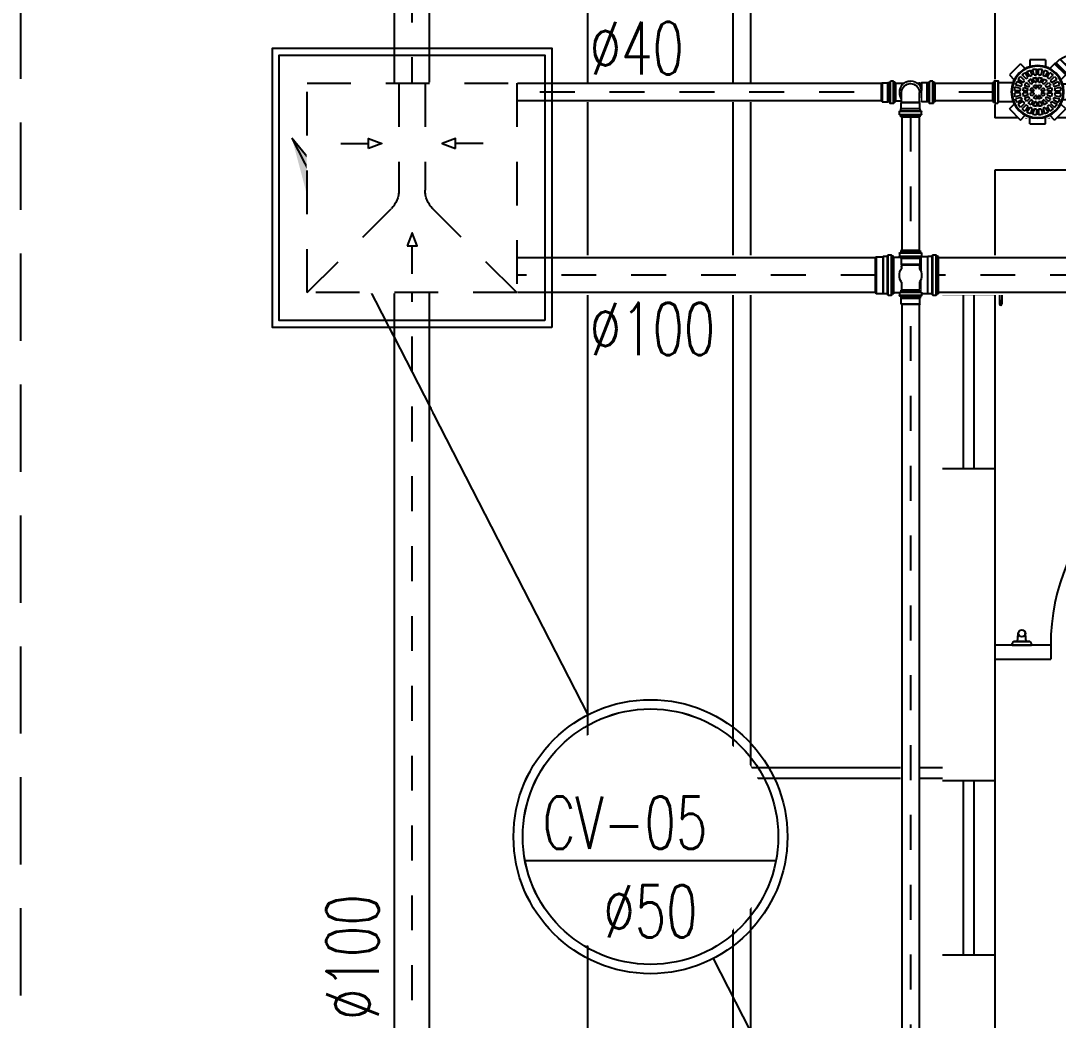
# Model space of a CAD drawing. Header units: inches. Extents: x 542787 to 543192, y 9574025 to 9574373.
# Drawn here: x 543036.131 to 543039.103, y 9574107.266 to 9574110.128 of the extents above; entities that cross this region are included whole.
import ezdxf
from ezdxf.enums import TextEntityAlignment as Align

# ---------------------------------------------------------------- set-up
doc = ezdxf.new("R2010")
doc.units = ezdxf.units.IN
doc.header["$MEASUREMENT"] = 0
for name, pattern in [('DASHDOT', [1, 0.5, -0.25, 0, -0.25]), ('HIDDEN', [0.375, 0.25, -0.125]), ('HIDDEN2', [4.7625, 3.175, -1.5875])]:
    doc.linetypes.add(name, pattern=pattern)
for name, color, linetype in [('EIXO', 8, 'Continuous'), ('I-ARQ', 8, 'Continuous'), ('I-CONEXAO', 1, 'Continuous'), ('I-ESGOTO', 6, 'Continuous'), ('I-NORMO_INST', 4, 'Continuous')]:
    doc.layers.add(name, color=color, linetype=linetype)
doc.styles.add('125', font='ROMANS.SHX', dxfattribs={"width": 0.7, "height": 0.25})
doc.styles.add('25', font='ROMANS.SHX', dxfattribs={"width": 0.7, "height": 0.05})
doc.styles.add('50', font='ROMANS.SHX', dxfattribs={"width": 0.7, "height": 0.1})

# ---------------------------------------------------------------- blocks, each defined once
blk = doc.blocks.new('*U109')
at = {"color": 2}
blk.add_wipeout([(0.0569, 0), (0.0569, -20.7285), (-0.0569, -20.7285), (-0.0569, 0)], dxfattribs=at)
for p, q in [((-0.05, 0), (-0.05, -20.7285)), ((0.05, 0), (0.05, -20.7285))]:
    blk.add_line(p, q)
at = {"layer": 'EIXO', "linetype": 'DASHDOT', "ltscale": 0.01}
blk.add_line((0, 0), (0, -20.7285), dxfattribs=at)
blk = doc.blocks.new('*U107')
for p, q in [((-0.007573, -0.023558), (0, 0)), ((-0.018348, -0.057076), (-0.010775, -0.033518)), ((-0.018038, -0.053882), (-0.018348, -0.057076)), ((-0.01674, -0.054299), (-0.018038, -0.053882))]:
    blk.add_line(p, q)
at = {"color": 8}
blk.add_circle((-0.009174, -0.028538), 0.005231, dxfattribs=at)
blk.add_circle((-0.009174, -0.028538), 0.004878)
blk.add_solid([(-0.01674, -0.054299), (-0.018038, -0.053882), (-0.018348, -0.057076)])
blk = doc.blocks.new('BOLA')
at = {"style": '50', "width": 0.7, "flags": 1}
blk.add_attdef('ALTUARA', text='', height=0.002, dxfattribs=at).set_placement((0.00026, -0.007526), align=Align.CENTER)
at = {"color": 2}
blk.add_wipeout([(-0.003431, 0.003307), (-0.000897, 0.004686), (0.001845, 0.004422), (0.003566, 0.003136), (0.004587, 0.001341), (0.004757, -0.000322), (0.004228, -0.002231), (0.002999, -0.003724), (0.001108, -0.004707), (-0.000878, -0.004726), (-0.00258, -0.004083), (-0.003431, -0.003327), (-0.004508, -0.001702), (-0.004792, -0.000077), (-0.004527, 0.001624)], dxfattribs=at)
at = {"color": 8}
blk.add_line((-0.004793, -0.000905), (0.004793, -0.000905), dxfattribs=at)
blk.add_circle((0, 0), 0.005231, dxfattribs=at)
blk.add_circle((0, 0), 0.004878)
at = {"style": '50', "width": 0.7}
blk.add_attdef('NAF', (-0.004127, -0.000465), '', height=0.002, dxfattribs=at)
blk.add_attdef('NU', text='', height=0.002, dxfattribs=at).set_placement((0, -0.003846), align=Align.CENTER)
blk = doc.blocks.new('*U159')
at = {"color": 2}
blk.add_wipeout([(0, 0.0285), (1.4234, 0.0285), (1.4234, -0.0285), (0, -0.0285)], dxfattribs=at)
for p, q in [((0, 0.025), (1.4234, 0.025)), ((0, -0.025), (1.4234, -0.025))]:
    blk.add_line(p, q)
at = {"layer": 'EIXO', "linetype": 'DASHDOT', "ltscale": 0.01}
blk.add_line((0, 0), (1.4234, 0), dxfattribs=at)
blk = doc.blocks.new('*U162')
at = {"color": 2}
blk.add_wipeout([(0, 0.0569), (1.8134, 0.0569), (1.8134, -0.0569), (0, -0.0569)], dxfattribs=at)
for p, q in [((0, 0.05), (1.8134, 0.05)), ((0, -0.05), (1.8134, -0.05))]:
    blk.add_line(p, q)
at = {"layer": 'EIXO', "linetype": 'DASHDOT', "ltscale": 0.01}
blk.add_line((0, 0), (1.8134, 0), dxfattribs=at)
blk = doc.blocks.new('*U163')
at = {"color": 2}
blk.add_wipeout([(0, 0.0569), (5.4573, 0.0569), (5.4573, -0.0569), (0, -0.0569)], dxfattribs=at)
for p, q in [((0, 0.05), (5.4573, 0.05)), ((0, -0.05), (5.4573, -0.05))]:
    blk.add_line(p, q)
at = {"layer": 'EIXO', "linetype": 'DASHDOT', "ltscale": 0.01}
blk.add_line((0, 0), (5.4573, 0), dxfattribs=at)
blk = doc.blocks.new('*U171')
at = {"color": 2}
blk.add_wipeout([(0.0285, 0), (0.0285, -4.0011), (-0.0285, -4.0011), (-0.0285, 0)], dxfattribs=at)
for p, q in [((-0.025, 0), (-0.025, -4.0011)), ((0.025, 0), (0.025, -4.0011))]:
    blk.add_line(p, q)
at = {"layer": 'EIXO', "linetype": 'DASHDOT', "ltscale": 0.01}
blk.add_line((0, 0), (0, -4.0011), dxfattribs=at)
blk = doc.blocks.new('*U70')
at = {"color": 2, "ltscale": 0.5}
blk.add_wipeout([(-0.302, -0.302), (0.302, -0.302), (0.302, 0.302), (-0.302, 0.302)], dxfattribs=at)
at = {"ltscale": 0.5}
blk.add_lwpolyline([(-0.4, -0.4), (0.4, -0.4), (0.4, 0.4), (-0.4, 0.4)], close=True, dxfattribs=at)
at = {"color": 8, "ltscale": 0.5}
blk.add_lwpolyline([(-0.38, -0.38), (0.38, -0.38), (0.38, 0.38), (-0.38, 0.38)], close=True, dxfattribs=at)
at = {"color": 8, "linetype": 'HIDDEN', "ltscale": 0.5}
blk.add_lwpolyline([(-0.3, -0.3), (0.3, -0.3), (0.3, 0.3), (-0.3, 0.3)], close=True, dxfattribs=at)
at = {"layer": 'I-CONEXAO', "color": 8, "linetype": 'HIDDEN', "ltscale": 0.5}
for p, q in [((-0.0375, 0.3), (-0.0375, -0.0064)), ((0.0375, 0.3), (0.0375, -0.0064)), ((-0.3, -0.3), (-0.0595, -0.0595)), ((0.3, -0.3), (0.0595, -0.0595))]:
    blk.add_line(p, q, dxfattribs=at)
at = {"layer": 'I-CONEXAO', "color": 8, "ltscale": 0.5}
for p, q in [((-0.2041, 0.127), (-0.1243, 0.127)), ((0.2041, 0.127), (0.1243, 0.127)), ((-0.0006, -0.2462), (-0.0006, -0.1664))]:
    blk.add_line(p, q, dxfattribs=at)
for points in [[(-0.1243, 0.113), (-0.1243, 0.1411), (-0.0865, 0.127)], [(0.1243, 0.113), (0.1243, 0.1411), (0.0865, 0.127)], [(0.0135, -0.1664), (-0.0147, -0.1664), (-0.0006, -0.1286)]]:
    blk.add_lwpolyline(points, close=True, dxfattribs=at)
at = {"layer": 'I-CONEXAO', "color": 8, "linetype": 'HIDDEN', "ltscale": 0.5}
for centre, start, end in [((-0.1125, -0.0064), 315, 0), ((0.1125, -0.0064), 180, 225)]:
    blk.add_arc(centre, 0.075, start, end, dxfattribs=at)
blk = doc.blocks.new('A$C57B471C8')
for p, q in [((-0.152, 0.0915), (-0.152, 0.0721)), ((-0.152, 0.0915), (-0.107, 0.0915)), ((-0.107, 0.0915), (-0.107, 0.0721)), ((-0.2101, 0.0488), (-0.1783, 0.0806)), ((-0.1783, 0.0806), (-0.1646, 0.0669)), ((-0.0807, 0.0806), (-0.0944, 0.0669)), ((-0.0807, 0.0806), (-0.0489, 0.0488)), ((-0.2101, 0.0488), (-0.1964, 0.0351)), ((-0.0489, 0.0488), (-0.0626, 0.0351)), ((-0.0168, 0.0309), (-0.0171, 0.0283)), ((-0.0071, 0.0318), (-0.0158, 0.0318)), ((-0.0158, 0.0308), (-0.0158, -0.0308)), ((-0.0071, 0.0308), (-0.0071, -0.0308)), ((-0.0061, 0.0311), (-0.0053, 0.0281)), ((-0.221, -0.0225), (-0.221, 0.0225)), ((-0.221, 0.0225), (-0.2016, 0.0225)), ((-0.0181, 0.0273), (-0.0591, 0.0273)), ((0, 0.0273), (-0.0044, 0.0273)), ((0, 0.0273), (0, -0.0273)), ((-0.221, -0.0225), (-0.2016, -0.0225)), ((-0.0181, -0.0273), (-0.0591, -0.0273)), ((-0.0168, -0.0309), (-0.0171, -0.0283)), ((-0.0061, -0.0311), (-0.0053, -0.0281)), ((0, -0.0273), (-0.0044, -0.0273)), ((-0.2101, -0.0488), (-0.1964, -0.0351)), ((-0.1783, -0.0806), (-0.2101, -0.0488)), ((-0.0489, -0.0488), (-0.0807, -0.0806)), ((-0.0489, -0.0488), (-0.0626, -0.0351)), ((-0.0071, -0.0318), (-0.0158, -0.0318)), ((-0.1783, -0.0806), (-0.1646, -0.0669)), ((-0.152, -0.0915), (-0.152, -0.0721)), ((-0.107, -0.0915), (-0.107, -0.0721)), ((-0.0807, -0.0806), (-0.0944, -0.0669)), ((-0.107, -0.0915), (-0.152, -0.0915))]:
    blk.add_line(p, q)
at = {"color": 8}
for p, q in [((-0.1452, 0.0469), (-0.1494, 0.0627)), ((-0.1394, 0.0485), (-0.1436, 0.0643)), ((-0.1325, 0.0494), (-0.1325, 0.0657)), ((-0.1265, 0.0494), (-0.1265, 0.0657)), ((-0.1196, 0.0485), (-0.1154, 0.0643)), ((-0.1138, 0.0469), (-0.1096, 0.0627)), ((-0.1738, 0.0221), (-0.1879, 0.0303)), ((-0.1708, 0.0273), (-0.1849, 0.0355)), ((-0.1666, 0.0328), (-0.1781, 0.0444)), ((-0.1623, 0.0371), (-0.1739, 0.0486)), ((-0.1568, 0.0413), (-0.165, 0.0554)), ((-0.1516, 0.0443), (-0.1598, 0.0584)), ((-0.1474, 0.0222), (-0.1566, 0.0314)), ((-0.1431, 0.025), (-0.1481, 0.0371)), ((-0.1376, 0.0273), (-0.1426, 0.0394)), ((-0.1325, 0.0283), (-0.1325, 0.0414)), ((-0.1265, 0.0283), (-0.1265, 0.0414)), ((-0.1214, 0.0273), (-0.1164, 0.0394)), ((-0.1159, 0.025), (-0.1109, 0.0371)), ((-0.1116, 0.0222), (-0.1024, 0.0314)), ((-0.1074, 0.0443), (-0.0992, 0.0584)), ((-0.1022, 0.0413), (-0.094, 0.0554)), ((-0.0967, 0.0371), (-0.0851, 0.0486)), ((-0.0924, 0.0328), (-0.0809, 0.0444)), ((-0.0882, 0.0273), (-0.0741, 0.0355)), ((-0.0852, 0.0221), (-0.0711, 0.0303)), ((-0.1789, 0.003), (-0.1952, 0.003)), ((-0.178, 0.0099), (-0.1938, 0.0141)), ((-0.1764, 0.0157), (-0.1922, 0.0199)), ((-0.1578, 0.003), (-0.1709, 0.003)), ((-0.1568, 0.0081), (-0.1689, 0.0131)), ((-0.1545, 0.0136), (-0.1666, 0.0186)), ((-0.1517, 0.0179), (-0.1609, 0.0271)), ((-0.1401, 0.003), (-0.1498, 0.003)), ((-0.1391, 0.0054), (-0.146, 0.0122)), ((-0.1349, 0.0096), (-0.1417, 0.0165)), ((-0.1325, 0.0106), (-0.1325, 0.0203)), ((-0.1265, 0.0106), (-0.1265, 0.0203)), ((-0.1241, 0.0096), (-0.1173, 0.0165)), ((-0.1199, 0.0054), (-0.113, 0.0122)), ((-0.1189, 0.003), (-0.1092, 0.003)), ((-0.1073, 0.0179), (-0.0981, 0.0271)), ((-0.1045, 0.0136), (-0.0924, 0.0186)), ((-0.1022, 0.0081), (-0.0901, 0.0131)), ((-0.1012, 0.003), (-0.0881, 0.003)), ((-0.0826, 0.0157), (-0.0668, 0.0199)), ((-0.081, 0.0099), (-0.0652, 0.0141)), ((-0.0801, 0.003), (-0.0638, 0.003)), ((-0.0171, 0.0273), (-0.0171, -0.0273)), ((-0.0051, 0.0273), (-0.0051, -0.0273)), ((-0.1789, -0.003), (-0.1952, -0.003)), ((-0.178, -0.0099), (-0.1938, -0.0141)), ((-0.1764, -0.0157), (-0.1922, -0.0199)), ((-0.1738, -0.0221), (-0.1879, -0.0303)), ((-0.1708, -0.0273), (-0.1849, -0.0355)), ((-0.1578, -0.003), (-0.1709, -0.003)), ((-0.1568, -0.0081), (-0.1689, -0.0131)), ((-0.1545, -0.0136), (-0.1666, -0.0186)), ((-0.1517, -0.0179), (-0.1609, -0.0271)), ((-0.1474, -0.0222), (-0.1566, -0.0314)), ((-0.1401, -0.003), (-0.1498, -0.003)), ((-0.1431, -0.025), (-0.1481, -0.0371)), ((-0.1391, -0.0054), (-0.146, -0.0122)), ((-0.1376, -0.0273), (-0.1426, -0.0394)), ((-0.1349, -0.0096), (-0.1417, -0.0165)), ((-0.1325, -0.0106), (-0.1325, -0.0203)), ((-0.1325, -0.0283), (-0.1325, -0.0414)), ((-0.1265, -0.0106), (-0.1265, -0.0203)), ((-0.1265, -0.0283), (-0.1265, -0.0414)), ((-0.1241, -0.0096), (-0.1173, -0.0165)), ((-0.1214, -0.0273), (-0.1164, -0.0394)), ((-0.1199, -0.0054), (-0.113, -0.0122)), ((-0.1189, -0.003), (-0.1092, -0.003)), ((-0.1159, -0.025), (-0.1109, -0.0371)), ((-0.1116, -0.0222), (-0.1024, -0.0314)), ((-0.1073, -0.0179), (-0.0981, -0.0271)), ((-0.1045, -0.0136), (-0.0924, -0.0186)), ((-0.1022, -0.0081), (-0.0901, -0.0131)), ((-0.1012, -0.003), (-0.0881, -0.003)), ((-0.0882, -0.0273), (-0.0741, -0.0355)), ((-0.0852, -0.0221), (-0.0711, -0.0303)), ((-0.0826, -0.0157), (-0.0668, -0.0199)), ((-0.081, -0.0099), (-0.0652, -0.0141)), ((-0.0801, -0.003), (-0.0638, -0.003)), ((-0.1666, -0.0328), (-0.1781, -0.0444)), ((-0.1623, -0.0371), (-0.1739, -0.0486)), ((-0.1568, -0.0413), (-0.165, -0.0554)), ((-0.1516, -0.0443), (-0.1598, -0.0584)), ((-0.1452, -0.0469), (-0.1494, -0.0627)), ((-0.1394, -0.0485), (-0.1436, -0.0643)), ((-0.1325, -0.0494), (-0.1325, -0.0657)), ((-0.1265, -0.0494), (-0.1265, -0.0657)), ((-0.1196, -0.0485), (-0.1154, -0.0643)), ((-0.1138, -0.0469), (-0.1096, -0.0627)), ((-0.1074, -0.0443), (-0.0992, -0.0584)), ((-0.1022, -0.0413), (-0.094, -0.0554)), ((-0.0967, -0.0371), (-0.0851, -0.0486)), ((-0.0924, -0.0328), (-0.0809, -0.0444))]:
    blk.add_line(p, q, dxfattribs=at)
blk.add_circle((-0.1295, 0), 0.0755)
blk.add_circle((-0.1295, 0), 0.0735, dxfattribs=at)
for radius, start, end in [(0.0658, 107.6132, 117.3868), (0.0658, 92.6132, 102.3868), (0.0658, 77.6132, 87.3868), (0.0658, 62.6132, 72.3868), (0.0658, 152.6132, 162.3868), (0.0658, 137.6132, 147.3868), (0.0658, 122.6132, 132.3868), (0.0495, 138.4746, 146.5254), (0.0495, 123.4746, 131.5254), (0.0415, 116.6455, 130.8545), (0.0495, 108.4746, 116.5254), (0.0415, 94.1455, 108.3545), (0.0495, 93.4746, 101.5254), (0.0495, 78.4746, 86.5254), (0.0415, 71.6455, 85.8545), (0.0495, 63.4746, 71.5254), (0.0415, 49.1455, 63.3545), (0.0495, 48.4746, 56.5254), (0.0658, 47.6132, 57.3868), (0.0495, 33.4746, 41.5254), (0.0658, 32.6132, 42.3868), (0.0658, 17.6132, 27.3868), (0.0658, 167.6132, 177.3868), (0.0495, 168.4746, 176.5254), (0.0495, 153.4746, 161.5254), (0.0415, 161.6455, 175.8545), (0.0415, 139.1455, 153.3545), (0.0285, 163.5423, 173.9577), (0.0285, 141.0423, 151.4577), (0.0205, 143.415, 171.585), (0.0285, 118.5423, 128.9577), (0.0205, 98.415, 126.585), (0.011, 150.8266, 164.1734), (0.0285, 96.0423, 106.4577), (0.011, 105.8266, 119.1734), (0.0285, 73.5423, 83.9577), (0.0205, 53.415, 81.585), (0.011, 60.8266, 74.1734), (0.011, 15.8266, 29.1734), (0.0285, 51.0423, 61.4577), (0.0205, 8.415, 36.585), (0.0285, 28.5423, 38.9577), (0.0285, 6.0423, 16.4577), (0.0415, 26.6455, 40.8545), (0.0415, 4.1455, 18.3545), (0.0495, 18.4746, 26.5254), (0.0495, 3.4746, 11.5254), (0.0658, 2.6132, 12.3868), (0.0658, 182.6132, 192.3868), (0.0658, 197.6132, 207.3868), (0.0495, 183.4746, 191.5254), (0.0495, 198.4746, 206.5254), (0.0415, 184.1455, 198.3545), (0.0495, 213.4746, 221.5254), (0.0415, 206.6455, 220.8545), (0.0285, 186.0423, 196.4577), (0.0285, 208.5423, 218.9577), (0.0205, 188.415, 216.585), (0.0285, 231.0423, 241.4577), (0.0205, 233.415, 261.585), (0.011, 195.8266, 209.1734), (0.0285, 253.5423, 263.9577), (0.011, 240.8266, 254.1734), (0.011, 285.8266, 299.1734), (0.0205, 278.415, 306.585), (0.0285, 276.0423, 286.4577), (0.011, 330.8266, 344.1734), (0.0285, 298.5423, 308.9577), (0.0205, 323.415, 351.585), (0.0285, 321.0423, 331.4577), (0.0285, 343.5423, 353.9577), (0.0415, 319.1455, 333.3545), (0.0495, 318.4746, 326.5254), (0.0415, 341.6455, 355.8545), (0.0495, 333.4746, 341.5254), (0.0495, 348.4746, 356.5254), (0.0658, 332.6132, 342.3868), (0.0658, 347.6132, 357.3868), (0.0658, 212.6132, 222.3868), (0.0658, 227.6132, 237.3868), (0.0495, 228.4746, 236.5254), (0.0658, 242.6132, 252.3868), (0.0415, 229.1455, 243.3545), (0.0495, 243.4746, 251.5254), (0.0415, 251.6455, 265.8545), (0.0495, 258.4746, 266.5254), (0.0415, 274.1455, 288.3545), (0.0495, 273.4746, 281.5254), (0.0495, 288.4746, 296.5254), (0.0415, 296.6455, 310.8545), (0.0658, 287.6132, 297.3868), (0.0495, 303.4746, 311.5254), (0.0658, 302.6132, 312.3868), (0.0658, 317.6132, 327.3868), (0.0658, 257.6132, 267.3868), (0.0658, 272.6132, 282.3868)]:
    blk.add_arc((-0.1295, 0), radius, start, end, dxfattribs=at)
for centre, start, end in [((-0.0158, 0.0308), 90, 175), ((-0.0071, 0.0308), 15, 90), ((-0.0181, 0.0284), 270, 355), ((-0.0044, 0.0284), 195, 270), ((-0.0181, -0.0284), 5, 90), ((-0.0044, -0.0284), 90, 165), ((-0.0158, -0.0308), 185, 270), ((-0.0071, -0.0308), 270, 345)]:
    blk.add_arc(centre, 0.001, start, end)
blk = doc.blocks.new('*U172')
at = {"color": 1, "style": '25'}
for tag, flags, p in [('MARCA', 1, (0, -0.1877)), ('QUANT.', 3, (0, -0.2718))]:
    blk.add_attdef(tag, text='', height=0.05, dxfattribs=dict(at, flags=flags)).set_placement(p, align=Align.CENTER)
at = {"color": 2}
blk.add_wipeout([(-0.0847, -0.0447), (-0.0739, -0.0339), (-0.0762, -0.0283), (-0.0915, -0.0283), (-0.0915, 0.0283), (-0.0762, 0.0283), (-0.0739, 0.0339), (-0.0847, 0.0447), (-0.0447, 0.0847), (-0.0339, 0.0739), (-0.0283, 0.0762), (-0.0283, 0.0915), (0.0283, 0.0915), (0.0283, 0.0762), (0.0339, 0.0739), (0.0447, 0.0847), (0.0847, 0.0447), (0.0739, 0.0339), (0.0742, 0.0332), (0.1093, 0.0332), (0.1122, 0.0359), (0.1295, 0.0359), (0.1295, -0.0361), (0.1122, -0.0361), (0.1093, -0.0332), (0.0742, -0.0332), (0.0739, -0.0339), (0.0847, -0.0447), (0.0447, -0.0847), (0.0339, -0.0739), (0.0283, -0.0762), (0.0283, -0.0915), (-0.0283, -0.0915), (-0.0283, -0.0762), (-0.0339, -0.0739), (-0.0447, -0.0847)], dxfattribs=at)
blk.add_blockref('A$C57B471C8', (0.1295, -0.0001), dxfattribs=at)
blk.add_wipeout([(-0.0847, -0.0447), (-0.0739, -0.0339), (-0.0762, -0.0283), (-0.0915, -0.0283), (-0.0915, 0.0283), (-0.0762, 0.0283), (-0.0739, 0.0339), (-0.0847, 0.0447), (-0.0447, 0.0847), (-0.0339, 0.0739), (-0.0283, 0.0762), (-0.0283, 0.0915), (0.0283, 0.0915), (0.0283, 0.0762), (0.0339, 0.0739), (0.0447, 0.0847), (0.0847, 0.0447), (0.0739, 0.0339), (0.0742, 0.0332), (0.1093, 0.0332), (0.1122, 0.0359), (0.1295, 0.0359), (0.1295, -0.0361), (0.1122, -0.0361), (0.1093, -0.0332), (0.0742, -0.0332), (0.0739, -0.0339), (0.0847, -0.0447), (0.0447, -0.0847), (0.0339, -0.0739), (0.0283, -0.0762), (0.0283, -0.0915), (-0.0283, -0.0915), (-0.0283, -0.0762), (-0.0339, -0.0739), (-0.0447, -0.0847)], dxfattribs=at)
blk.add_blockref('A$C57B471C8', (0.1295, -0.0001), dxfattribs=at)
at = {"color": 1, "style": '25', "flags": 1}
blk.add_attdef('DESCRICAO', text='', height=0.05, dxfattribs=at).set_placement((0, -0.1085), align=Align.CENTER)
blk = doc.blocks.new('*U175')
at = {"color": 1, "style": '25'}
for tag, flags, p in [('DESCRICAO', 1, (-0.1561, -0.1085)), ('MARCA', 1, (-0.1561, -0.1877)), ('QUANT.', 3, (-0.1561, -0.2718))]:
    blk.add_attdef(tag, text='', height=0.05, dxfattribs=dict(at, flags=flags)).set_placement(p, align=Align.CENTER)
at = {"color": 2}
blk.add_wipeout([(0.0031, -0.0363), (0, -0.0332), (0, -0.0318), (-0.0091, -0.0228), (-0.0219, -0.0228), (-0.0229, -0.0238), (-0.0272, -0.0238), (-0.0272, 0.0234), (-0.0229, 0.0234), (-0.0219, 0.0224), (-0.0069, 0.0224), (-0.0056, 0.0212), (0.0082, 0.0175), (0.0196, 0.0107), (0.0213, 0.0107), (0.032, 0.0001), (0.0334, 0.0001), (0.0364, -0.0029)], dxfattribs=at)
for p, q in [((-0.0272, -0.023), (-0.0272, 0.0226)), ((-0.0272, 0.0226), (-0.0232, 0.0226)), ((-0.0232, -0.023), (-0.0232, 0.0226)), ((-0.0232, 0.0226), (-0.0222, 0.0216)), ((-0.0222, 0.0216), (-0.0072, 0.0216)), ((-0.0072, -0.0183), (-0.0072, 0.0216)), ((-0.0072, 0.0216), (-0.006, 0.0204)), ((0.021, 0.0099), (-0.0072, -0.0183)), ((0.021, 0.0099), (0.0193, 0.0099)), ((0.0316, -0.0007), (0.021, 0.0099)), ((-0.0272, -0.023), (-0.0232, -0.023)), ((-0.0232, -0.023), (-0.0222, -0.022)), ((-0.0222, -0.022), (-0.0087, -0.022)), ((-0.0072, -0.0183), (-0.0087, -0.022)), ((0.0008, -0.0315), (-0.0087, -0.022)), ((0.033, -0.0007), (0.0008, -0.0329)), ((0.0036, -0.0357), (0.0359, -0.0035)), ((0.033, -0.0007), (0.0316, -0.0007)), ((0.0359, -0.0035), (0.033, -0.0007)), ((0.0008, -0.0329), (0.0008, -0.0315)), ((0.0036, -0.0357), (0.0008, -0.0329))]:
    blk.add_line(p, q)
at = {"color": 8}
for p, q in [((-0.0222, -0.022), (-0.0222, 0.0216)), ((-0.006, 0.0204), (-0.006, -0.0154)), ((-0.006, -0.0154), (0.0193, 0.0099)), ((-0.006, -0.0154), (-0.0072, -0.0183)), ((0.0316, -0.0007), (0.0008, -0.0315))]:
    blk.add_line(p, q, dxfattribs=at)
blk.add_arc((-0.0151, -0.0373), 0.0584, 53.9327, 81.0673)
blk = doc.blocks.new('*U128')
at = {"color": 2}
blk.add_wipeout([(-0.0347, -0.0491), (-0.0322, -0.0459), (-0.0302, -0.0453), (-0.0302, -0.0397), (-0.0282, -0.0397), (-0.0282, -0.02), (-0.0359, -0.0002), (-0.0282, 0.0216), (-0.0297, 0.0217), (-0.0297, 0.0289), (-0.0287, 0.029), (-0.03, 0.0303), (-0.03, 0.0471), (-0.0302, 0.0473), (-0.0302, 0.0518), (-0.0317, 0.0519), (-0.0347, 0.0552), (-0.0347, 0.0639), (-0.0322, 0.0671), (-0.0302, 0.0677), (-0.0302, 0.071), (0.0291, 0.071), (0.0291, 0.0677), (0.0311, 0.0671), (0.0335, 0.0639), (0.0335, 0.0552), (0.0305, 0.0519), (0.0291, 0.0518), (0.0291, 0.0458), (0.0289, 0.0458), (0.0289, 0.0303), (0.0275, 0.029), (0.0286, 0.0289), (0.0286, 0.0217), (0.0271, 0.0216), (0.0348, 0.0013), (0.0271, -0.02), (0.0271, -0.0397), (0.0291, -0.0397), (0.0291, -0.0453), (0.0311, -0.0459), (0.0335, -0.0491), (0.0335, -0.0578), (0.0305, -0.0611), (0.0291, -0.0612), (0.0291, -0.0657), (0.0288, -0.0659), (0.0288, -0.0827), (0.0257, -0.0835), (-0.0269, -0.0835), (-0.03, -0.0827), (-0.03, -0.0659), (-0.0302, -0.0657), (-0.0302, -0.0612), (-0.0317, -0.0611), (-0.0347, -0.0578)], dxfattribs=at)
for p, q in [((-0.0324, 0.0639), (-0.0324, 0.0552)), ((-0.0316, 0.0649), (-0.0287, 0.0657)), ((-0.0314, 0.0639), (0.0302, 0.0639)), ((-0.0279, 0.071), (0.0268, 0.071)), ((-0.0279, 0.071), (-0.0279, 0.0667)), ((0.0268, 0.071), (0.0268, 0.0667)), ((0.0305, 0.0649), (0.0275, 0.0657)), ((0.0312, 0.0639), (0.0312, 0.0552)), ((-0.0315, 0.0542), (-0.0289, 0.054)), ((-0.0314, 0.0545), (0.0302, 0.0545)), ((-0.0279, 0.053), (-0.0279, 0.0483)), ((-0.0279, 0.0483), (0.0268, 0.0483)), ((-0.0279, 0.0483), (-0.0277, 0.0481)), ((-0.0277, 0.0481), (-0.0277, 0.0313)), ((-0.0277, 0.0313), (-0.0059, 0.0313)), ((-0.0277, 0.0313), (-0.0259, 0.0295)), ((0.0266, 0.0313), (0.0047, 0.0313)), ((0.0266, 0.0313), (0.0248, 0.0295)), ((0.0268, 0.0483), (0.0266, 0.0481)), ((0.0266, 0.0481), (0.0266, 0.0313)), ((0.0268, 0.053), (0.0268, 0.0483)), ((0.0303, 0.0542), (0.0277, 0.054)), ((-0.0259, 0.0269), (-0.0274, 0.0267)), ((-0.0274, 0.0267), (-0.0274, 0.0238)), ((-0.0259, 0.0237), (-0.0274, 0.0238)), ((-0.0259, 0.0295), (-0.0259, 0.0191)), ((0.0248, 0.0295), (0.0248, 0.0191)), ((0.0248, 0.0269), (0.0263, 0.0267)), ((0.0248, 0.0237), (0.0263, 0.0238)), ((0.0263, 0.0267), (0.0263, 0.0238)), ((-0.0259, -0.0193), (-0.0259, -0.042)), ((0.0248, -0.0193), (0.0248, -0.042)), ((-0.0324, -0.0491), (-0.0324, -0.0578)), ((-0.0316, -0.0481), (-0.0287, -0.0473)), ((-0.0315, -0.0588), (-0.0289, -0.059)), ((-0.0314, -0.0491), (0.0302, -0.0491)), ((-0.0314, -0.0578), (0.0302, -0.0578)), ((-0.0279, -0.042), (0.0268, -0.042)), ((-0.0279, -0.042), (-0.0279, -0.0463)), ((0.0268, -0.042), (0.0268, -0.0463)), ((0.0305, -0.0481), (0.0275, -0.0473)), ((0.0303, -0.0588), (0.0277, -0.059)), ((0.0312, -0.0491), (0.0312, -0.0578)), ((-0.0279, -0.06), (-0.0279, -0.0647)), ((-0.0279, -0.0647), (-0.0277, -0.065)), ((-0.0277, -0.0817), (-0.0277, -0.065)), ((-0.0277, -0.0817), (-0.0259, -0.0835)), ((-0.0259, -0.0835), (0.0248, -0.0835)), ((0.0265, -0.0817), (0.0248, -0.0835)), ((0.0268, -0.0647), (0.0265, -0.065)), ((0.0265, -0.0817), (0.0265, -0.065)), ((0.0268, -0.06), (0.0268, -0.0647))]:
    blk.add_line(p, q)
at = {"color": 8}
for p, q in [((-0.0279, 0.0659), (0.0268, 0.0659)), ((-0.0279, 0.0539), (0.0268, 0.0539)), ((-0.0277, 0.0481), (0.0266, 0.0481)), ((-0.0259, 0.0295), (-0.0123, 0.0295)), ((0.0248, 0.0295), (0.0111, 0.0295)), ((-0.0279, -0.0471), (0.0268, -0.0471)), ((-0.0279, -0.0591), (0.0268, -0.0591)), ((-0.0259, -0.042), (0.0248, -0.042)), ((0.0268, -0.0647), (-0.0279, -0.0647)), ((-0.0277, -0.065), (0.0265, -0.065)), ((0.0265, -0.0817), (-0.0277, -0.0817))]:
    blk.add_line(p, q, dxfattribs=at)
blk.add_lwpolyline([(0.0253, -0.0165), (0.0253, -0.0165, 0.174705)], format="xyb")
for radius in [0.0318, 0.0256]:
    blk.add_circle((-0.0006, -0.0001), radius)
blk.add_circle((-0.0006, -0.0001), 0.0273, dxfattribs=at)
for centre, start, end in [((-0.0314, 0.0639), 105, 180), ((-0.0289, 0.0667), 285, 360), ((0.0278, 0.0667), 180, 255), ((0.0302, 0.0639), 360, 75), ((-0.0314, 0.0552), 180, 265), ((-0.0289, 0.053), 360, 85), ((0.0278, 0.053), 95, 180), ((0.0302, 0.0552), 275, 360), ((-0.0314, -0.0491), 105, 180), ((-0.0314, -0.0578), 180, 265), ((-0.0289, -0.06), 360, 85), ((-0.0289, -0.0463), 285, 360), ((0.0278, -0.0463), 180, 255), ((0.0278, -0.06), 95, 180), ((0.0302, -0.0578), 275, 360), ((0.0302, -0.0491), 360, 75)]:
    blk.add_arc(centre, 0.001, start, end)
blk = doc.blocks.new('*U176')
at = {"color": 1, "style": '25'}
for tag, flags, p in [('MARCA', 1, (0, -0.1877)), ('QUANT.', 3, (0, -0.2718))]:
    blk.add_attdef(tag, text='', height=0.05, dxfattribs=dict(at, flags=flags)).set_placement(p, align=Align.CENTER)
at = {"color": 2}
blk.add_wipeout([(0.0287, -0.0245), (0.0294, -0.0413), (0.034, -0.0514), (0.034, -0.0656), (0.0294, -0.0656), (0.0294, -0.07), (0, -0.07), (-0.0294, -0.07), (-0.0294, -0.0661), (-0.034, -0.0661), (-0.034, -0.0519), (-0.0292, -0.0417), (-0.0297, -0.0182), (-0.0292, -0.0088), (-0.0277, 0.01), (-0.0239, 0.0196), (-0.0192, 0.0234), (-0.0124, 0.0273), (-0.006, 0.0297), (0.0054, 0.0291), (0.0148, 0.0264), (0.0211, 0.0214), (0.0258, 0.0129), (0.0287, 0.0036), (0.0287, -0.0055)], dxfattribs=at)
for p, q in [((0.0254, -0.0285), (0.0254, 0)), ((-0.0272, -0.0303), (-0.0254, -0.0285)), ((-0.0254, -0.0285), (-0.0254, 0)), ((0.0272, -0.0303), (0.0254, -0.0285)), ((-0.0318, -0.0629), (-0.0318, -0.0542)), ((-0.0309, -0.0532), (-0.0283, -0.0529)), ((0.0308, -0.0534), (-0.0308, -0.0534)), ((-0.0274, -0.0473), (-0.0272, -0.0471)), ((-0.0274, -0.0519), (-0.0274, -0.0473)), ((-0.0272, -0.0471), (-0.0272, -0.0303)), ((-0.0272, -0.0303), (0.0272, -0.0303)), ((-0.0272, -0.0471), (0.0272, -0.0471)), ((0.0272, -0.0471), (0.0272, -0.0303)), ((0.0274, -0.0473), (0.0272, -0.0471)), ((0.0274, -0.0519), (0.0274, -0.0473)), ((0.0309, -0.0532), (0.0283, -0.0529)), ((0.0318, -0.0629), (0.0318, -0.0542)), ((-0.0311, -0.0639), (-0.0281, -0.0647)), ((0.0308, -0.0629), (-0.0308, -0.0629)), ((-0.0274, -0.07), (-0.0274, -0.0656)), ((0.0274, -0.07), (-0.0274, -0.07)), ((0.0274, -0.07), (0.0274, -0.0656)), ((0.0311, -0.0639), (0.0281, -0.0647))]:
    blk.add_line(p, q)
at = {"color": 8}
for p, q in [((-0.0254, -0.0285), (0.0254, -0.0285)), ((-0.0274, -0.0473), (0.0274, -0.0473)), ((0.0274, -0.0529), (-0.0274, -0.0529)), ((0.0274, -0.0649), (-0.0274, -0.0649))]:
    blk.add_line(p, q, dxfattribs=at)
for centre, radius, start, end in [((0, 0), 0.0254, 0, 180), ((-0.0308, -0.0542), 0.001, 95, 180), ((-0.0283, -0.0519), 0.001, 275, 0), ((0.0283, -0.0519), 0.001, 180, 265), ((0.0308, -0.0542), 0.001, 0, 85), ((-0.0308, -0.0629), 0.001, 180, 255), ((-0.0283, -0.0656), 0.001, 0, 75), ((0.0283, -0.0656), 0.001, 105, 180), ((0.0308, -0.0629), 0.001, 285, 0)]:
    blk.add_arc(centre, radius, start, end)
at = {"color": 1, "style": '25', "flags": 1}
blk.add_attdef('DESCRICAO', text='', height=0.05, dxfattribs=at).set_placement((0, -0.1085), align=Align.CENTER)
blk = doc.blocks.new('A$C01993D97')
for p, q in [((0, -0.0533), (0, 0.0532)), ((0, 0.0532), (0.0044, 0.0532)), ((0.0062, 0.0569), (0.0054, 0.054)), ((0.0072, 0.0576), (0.0166, 0.0576)), ((0.0072, -0.0567), (0.0072, 0.0566)), ((0.0166, -0.0567), (0.0166, 0.0566)), ((0.0176, 0.0567), (0.0178, 0.0542)), ((0.0188, 0.0532), (0.0309, 0.0532)), ((0.0309, -0.0533), (0.0309, 0.0532)), ((0.0309, 0.0532), (0.0312, 0.053)), ((0.0312, 0.053), (0.0509, 0.053)), ((0.0509, 0.053), (0.0509, 0.0119)), ((0.0509, 0.053), (0.0531, 0.0508)), ((0.0531, 0.0508), (0.0593, 0.0508)), ((0.0593, 0.0508), (0.0594, 0.0523)), ((0.0594, 0.0523), (0.0594, 0.0239)), ((0.0594, 0.0523), (0.0624, 0.0523)), ((0.0624, 0.0523), (0.0624, 0.0262)), ((0.0625, 0.0508), (0.0624, 0.0523)), ((0.0625, 0.0508), (0.128, 0.0508)), ((0.128, -0.0533), (0.128, 0.0532)), ((0.128, 0.0532), (0.1324, 0.0532)), ((0.1342, 0.0569), (0.1334, 0.054)), ((0.1352, 0.0576), (0.1446, 0.0576)), ((0.1352, -0.0567), (0.1352, 0.0566)), ((0.1446, -0.0567), (0.1446, 0.0566)), ((0.1456, 0.0567), (0.1458, 0.0542)), ((0.1468, 0.0532), (0.1589, 0.0532)), ((0.1589, 0.0532), (0.1592, 0.053)), ((0.1789, 0.053), (0.1592, 0.053)), ((0.1789, 0.053), (0.1811, 0.0508)), ((0.1811, -0.0508), (0.1811, 0.0508)), ((0.0509, -0.053), (0.0509, -0.0119)), ((0.0594, -0.0523), (0.0594, -0.0239)), ((0.0624, -0.0523), (0.0624, -0.0262)), ((0, -0.0533), (0.0044, -0.0533)), ((0.0062, -0.0569), (0.0054, -0.054)), ((0.0072, -0.0577), (0.0166, -0.0577)), ((0.0176, -0.0567), (0.0178, -0.0542)), ((0.0188, -0.0533), (0.0309, -0.0533)), ((0.0309, -0.0533), (0.0312, -0.053)), ((0.0312, -0.053), (0.0509, -0.053)), ((0.0509, -0.053), (0.0531, -0.0508)), ((0.0531, -0.0508), (0.0593, -0.0508)), ((0.0593, -0.0508), (0.0594, -0.0523)), ((0.0594, -0.0523), (0.0624, -0.0523)), ((0.0625, -0.0508), (0.0624, -0.0523)), ((0.0625, -0.0508), (0.128, -0.0508)), ((0.128, -0.0533), (0.1324, -0.0533)), ((0.1342, -0.0569), (0.1334, -0.054)), ((0.1352, -0.0577), (0.1446, -0.0577)), ((0.1456, -0.0567), (0.1458, -0.0542)), ((0.1468, -0.0533), (0.1589, -0.0533)), ((0.1589, -0.0533), (0.1592, -0.053)), ((0.1592, -0.053), (0.1789, -0.053)), ((0.1789, -0.053), (0.1811, -0.0508))]:
    blk.add_line(p, q)
at = {"color": 8}
for p, q in [((0.0052, -0.0533), (0.0052, 0.0532)), ((0.0179, -0.0533), (0.0179, 0.0532)), ((0.0312, -0.053), (0.0312, 0.053)), ((0.0531, 0.0508), (0.0531, 0.0163)), ((0.0593, 0.0508), (0.0593, 0.0238)), ((0.0625, 0.0508), (0.0625, 0.0263)), ((0.128, -0.0508), (0.128, 0.0508)), ((0.128, -0.0508), (0.128, 0.0508)), ((0.1332, -0.0533), (0.1332, 0.0532)), ((0.1459, -0.0533), (0.1459, 0.0532)), ((0.1589, 0.0532), (0.1589, -0.0533)), ((0.1592, 0.053), (0.1592, -0.053)), ((0.1789, 0.053), (0.1789, -0.053)), ((0.0531, -0.0508), (0.0531, -0.0163)), ((0.0593, -0.0508), (0.0593, -0.0238)), ((0.0625, -0.0508), (0.0625, -0.0263))]:
    blk.add_line(p, q, dxfattribs=at)
for radius in [0.0318, 0.0256]:
    blk.add_circle((0.0804, 0), radius)
blk.add_circle((0.0804, 0), 0.0273, dxfattribs=at)
for centre, start, end in [((0.0044, 0.0542), 270, 345), ((0.0072, 0.0566), 90, 165), ((0.0166, 0.0566), 5, 90), ((0.0188, 0.0542), 185, 270), ((0.1324, 0.0542), 270, 345), ((0.1352, 0.0566), 90, 165), ((0.1446, 0.0566), 5, 90), ((0.1468, 0.0542), 185, 270), ((0.0044, -0.0543), 15, 90), ((0.0072, -0.0567), 195, 270), ((0.0166, -0.0567), 270, 355), ((0.0188, -0.0543), 90, 175), ((0.1324, -0.0543), 15, 90), ((0.1352, -0.0567), 195, 270), ((0.1446, -0.0567), 270, 355), ((0.1468, -0.0543), 90, 175)]:
    blk.add_arc(centre, 0.001, start, end)
blk = doc.blocks.new('*U129')
at = {"color": 2}
blk.add_wipeout([(0.1019, -0.0526), (0.1008, -0.0564), (0.0811, -0.0564), (0.0808, -0.0567), (0.0692, -0.0567), (0.0691, -0.0577), (0.0654, -0.0611), (0.0559, -0.0611), (0.0523, -0.0583), (0.0519, -0.0567), (0.0461, -0.0567), (0.0461, -0.0542), (-0.0142, -0.0542), (-0.0143, -0.0557), (-0.0223, -0.0557), (-0.0224, -0.0542), (-0.025, -0.0542), (-0.0272, -0.0564), (-0.0469, -0.0564), (-0.0472, -0.0567), (-0.0588, -0.0567), (-0.0589, -0.0577), (-0.0626, -0.0611), (-0.0721, -0.0611), (-0.0757, -0.0583), (-0.0761, -0.0567), (-0.0792, -0.0567), (-0.0792, 0.0553), (-0.0761, 0.0553), (-0.0757, 0.0569), (-0.0721, 0.0597), (-0.0626, 0.0597), (-0.0589, 0.0563), (-0.0588, 0.0553), (-0.0453, 0.0553), (-0.0453, 0.0551), (-0.0272, 0.0551), (-0.025, 0.0529), (-0.0224, 0.0529), (-0.0223, 0.0544), (-0.0143, 0.0544), (-0.0142, 0.0529), (0.0461, 0.0529), (0.0461, 0.0553), (0.0519, 0.0553), (0.0523, 0.0569), (0.0559, 0.0597), (0.0654, 0.0597), (0.0691, 0.0563), (0.0692, 0.0553), (0.0827, 0.0553), (0.0827, 0.055), (0.1008, 0.055), (0.1019, 0.0513)], dxfattribs=at)
blk.add_blockref('A$C01993D97', (-0.0792, -0.0007), dxfattribs=at)
blk = doc.blocks.new('*U130')
at = {"color": 2}
blk.add_wipeout([(-0.0497, 0.034), (-0.0465, 0.0316), (-0.046, 0.0296), (-0.0403, 0.0296), (-0.0403, 0.0276), (-0.0207, 0.0276), (-0.0009, 0.0353), (0.0209, 0.0276), (0.0211, 0.0291), (0.0282, 0.0291), (0.0283, 0.028), (0.0297, 0.0294), (0.0465, 0.0294), (0.0467, 0.0296), (0.0511, 0.0296), (0.0513, 0.031), (0.0545, 0.034), (0.0633, 0.034), (0.0665, 0.0316), (0.067, 0.0296), (0.0704, 0.0296), (0.0704, -0.0297), (0.067, -0.0297), (0.0665, -0.0317), (0.0633, -0.0342), (0.0545, -0.0342), (0.0513, -0.0312), (0.0511, -0.0297), (0.0451, -0.0297), (0.0451, -0.0295), (0.0297, -0.0295), (0.0283, -0.0282), (0.0282, -0.0292), (0.0211, -0.0292), (0.0209, -0.0277), (0.0006, -0.0355), (-0.0207, -0.0277), (-0.0403, -0.0277), (-0.0403, -0.0297), (-0.046, -0.0297), (-0.0465, -0.0317), (-0.0497, -0.0342), (-0.0585, -0.0342), (-0.0617, -0.0312), (-0.0619, -0.0297), (-0.0663, -0.0297), (-0.0666, -0.0295), (-0.0833, -0.0295), (-0.0841, -0.0264), (-0.0841, 0.0262), (-0.0833, 0.0293), (-0.0666, 0.0293), (-0.0663, 0.0296), (-0.0619, 0.0296), (-0.0617, 0.031), (-0.0585, 0.034)], dxfattribs=at)
for p, q in [((-0.0594, 0.0308), (-0.0597, 0.0282)), ((-0.0497, 0.0317), (-0.0585, 0.0317)), ((-0.0585, 0.0307), (-0.0585, -0.0309)), ((-0.0497, 0.0307), (-0.0497, -0.0309)), ((-0.0487, 0.031), (-0.0479, 0.028)), ((0.0536, 0.0308), (0.0533, 0.0282)), ((0.0538, 0.0307), (0.0538, -0.0309)), ((0.0633, 0.0317), (0.0545, 0.0317)), ((0.0633, 0.0307), (0.0633, -0.0309)), ((0.0643, 0.031), (0.0651, 0.028)), ((-0.0824, 0.027), (-0.0841, 0.0253)), ((-0.0841, 0.0253), (-0.0841, -0.0254)), ((-0.0824, 0.027), (-0.0656, 0.027)), ((-0.0654, 0.0273), (-0.0656, 0.027)), ((-0.0607, 0.0273), (-0.0654, 0.0273)), ((-0.0426, 0.0273), (-0.047, 0.0273)), ((-0.0426, 0.0273), (-0.0426, -0.0274)), ((-0.0199, 0.0253), (-0.0426, 0.0253)), ((0.0288, 0.0253), (0.0185, 0.0253)), ((0.023, 0.0253), (0.0232, 0.0268)), ((0.0261, 0.0268), (0.0232, 0.0268)), ((0.0262, 0.0253), (0.0261, 0.0268)), ((0.0306, 0.0271), (0.0288, 0.0253)), ((0.0306, 0.0271), (0.0306, -0.0272)), ((0.0474, 0.0271), (0.0306, 0.0271)), ((0.0476, 0.0273), (0.0474, 0.0271)), ((0.0476, 0.0273), (0.0476, -0.0274)), ((0.0523, 0.0273), (0.0476, 0.0273)), ((0.0704, 0.0273), (0.066, 0.0273)), ((0.0704, 0.0273), (0.0704, -0.0274)), ((-0.0824, -0.0272), (-0.0841, -0.0254)), ((-0.0824, -0.0272), (-0.0656, -0.0272)), ((-0.0654, -0.0274), (-0.0656, -0.0272)), ((-0.0607, -0.0274), (-0.0654, -0.0274)), ((-0.0594, -0.031), (-0.0597, -0.0283)), ((-0.0487, -0.0311), (-0.0479, -0.0282)), ((-0.0426, -0.0274), (-0.047, -0.0274)), ((-0.0199, -0.0254), (-0.0426, -0.0254)), ((0.0288, -0.0254), (0.0185, -0.0254)), ((0.023, -0.0254), (0.0232, -0.0269)), ((0.0261, -0.0269), (0.0232, -0.0269)), ((0.0262, -0.0254), (0.0261, -0.0269)), ((0.0306, -0.0272), (0.0288, -0.0254)), ((0.0474, -0.0272), (0.0306, -0.0272)), ((0.0476, -0.0274), (0.0474, -0.0272)), ((0.0523, -0.0274), (0.0476, -0.0274)), ((0.0536, -0.031), (0.0533, -0.0283)), ((0.0643, -0.0311), (0.0651, -0.0282)), ((0.0704, -0.0274), (0.066, -0.0274)), ((-0.0497, -0.0319), (-0.0585, -0.0319)), ((0.0633, -0.0319), (0.0545, -0.0319))]:
    blk.add_line(p, q)
at = {"color": 8}
for p, q in [((-0.0824, -0.0272), (-0.0824, 0.027)), ((-0.0656, 0.027), (-0.0656, -0.0272)), ((-0.0654, -0.0274), (-0.0654, 0.0273)), ((-0.0598, 0.0273), (-0.0598, -0.0274)), ((-0.0477, 0.0273), (-0.0477, -0.0274)), ((-0.0426, 0.0253), (-0.0426, -0.0254)), ((0.0288, 0.0253), (0.0288, -0.0254)), ((0.0474, 0.0271), (0.0474, -0.0272)), ((0.0532, 0.0273), (0.0532, -0.0274)), ((0.0653, 0.0273), (0.0653, -0.0274))]:
    blk.add_line(p, q, dxfattribs=at)
for centre, radius, start, end in [((-0.0585, 0.0307), 0.001, 90, 175), ((-0.0497, 0.0307), 0.001, 15, 90), ((-0.0007, -0.0001), 0.0318, 52.8607, 127.1393), ((0.0545, 0.0307), 0.001, 90, 175), ((0.0633, 0.0307), 0.001, 15, 90), ((-0.0607, 0.0283), 0.001, 270, 355), ((-0.047, 0.0283), 0.001, 195, 270), ((0.0523, 0.0283), 0.001, 270, 355), ((0.066, 0.0283), 0.001, 195, 270), ((-0.0607, -0.0284), 0.001, 5, 90), ((-0.047, -0.0284), 0.001, 90, 165), ((-0.0007, -0.0001), 0.0318, 232.8607, 307.1393), ((0.0523, -0.0284), 0.001, 5, 90), ((0.066, -0.0284), 0.001, 90, 165), ((-0.0585, -0.0309), 0.001, 185, 270), ((-0.0497, -0.0309), 0.001, 270, 345), ((0.0545, -0.0309), 0.001, 185, 270), ((0.0633, -0.0309), 0.001, 270, 345)]:
    blk.add_arc(centre, radius, start, end)

msp = doc.modelspace()

# ---------------------------------------------------------------- linework, layer by layer
at = {"layer": 'I-ARQ', "linetype": 'HIDDEN'}
msp.add_line((543036.1312, 9574103.2116), (543036.1312, 9574127.0116), dxfattribs=at)
at = {"layer": 'I-ARQ'}
for p, q in [((543037.7544, 9574126.4995), (543037.7544, 9574103.7595)), ((543038.171, 9574124.7045), (543038.171, 9574105.5545)), ((543038.171, 9574124.7045), (543038.171, 9574105.5545)), ((543038.171, 9574124.7045), (543038.171, 9574105.5545)), ((543038.221, 9574124.7045), (543038.221, 9574105.5545)), ((543038.221, 9574124.7045), (543038.221, 9574105.5545)), ((543038.221, 9574124.7045), (543038.221, 9574105.5545)), ((543038.921, 9574110.192), (543038.921, 9574109.8501)), ((543041.396, 9574109.8501), (543038.921, 9574109.8501)), ((543038.921, 9574109.7001), (543038.921, 9574105.7545)), ((543041.396, 9574109.7001), (543038.921, 9574109.7001)), ((543038.9348, 9574109.4378), (543038.9348, 9574109.4117)), ((543038.9348, 9574109.434), (543038.9408, 9574109.434)), ((543038.9408, 9574109.4378), (543038.9408, 9574109.4117)), ((543038.9231, 9574109.3851), (543038.9231, 9574109.4151)), ((543038.9525, 9574109.4117), (543038.9231, 9574109.4117)), ((543038.9348, 9574109.4319), (543038.9408, 9574109.4319)), ((543038.9348, 9574109.4278), (543038.9408, 9574109.4278)), ((543038.9525, 9574109.3872), (543038.9525, 9574109.413)), ((543038.956, 9574109.3872), (543038.956, 9574109.413)), ((543038.9525, 9574109.3885), (543038.9231, 9574109.3885)), ((543038.9348, 9574109.3885), (543038.9348, 9574109.3171)), ((543038.9408, 9574109.3885), (543038.9408, 9574109.3171)), ((543038.791, 9574109.3651), (543038.901, 9574109.3651)), ((543038.9348, 9574109.3271), (543038.9408, 9574109.3271)), ((543038.9348, 9574109.3221), (543038.9408, 9574109.3221)), ((543038.9348, 9574109.3188), (543038.9408, 9574109.3188)), ((543038.9349, 9574109.3163), (543038.9406, 9574109.3163)), ((543038.9858, 9574108.3501), (543038.9883, 9574108.3736)), ((543038.9862, 9574108.3501), (543038.9887, 9574108.3736)), ((543039.0109, 9574108.3501), (543039.0083, 9574108.3736)), ((543039.0112, 9574108.3501), (543039.0087, 9574108.3736)), ((543039.081, 9574108.3401), (543038.921, 9574108.3401)), ((543038.9711, 9574108.3401), (543038.9711, 9574108.3451)), ((543038.9711, 9574108.3401), (543038.9711, 9574108.3451)), ((543038.9711, 9574108.3401), (543039.0259, 9574108.3401)), ((543039.0259, 9574108.3401), (543038.9711, 9574108.3401)), ((543038.9761, 9574108.3501), (543039.0209, 9574108.3501)), ((543039.0209, 9574108.3501), (543038.9761, 9574108.3501)), ((543039.0259, 9574108.3401), (543039.0259, 9574108.3451)), ((543039.0259, 9574108.3401), (543039.0259, 9574108.3451)), ((543039.081, 9574108.3401), (543039.081, 9574108.3001)), ((543038.921, 9574108.3001), (543039.081, 9574108.3001)), ((543038.771, 9574107.9883), (543038.221, 9574107.9883)), ((543038.771, 9574107.9883), (543038.221, 9574107.9883)), ((543038.771, 9574107.9883), (543038.221, 9574107.9883)), ((543038.771, 9574107.9583), (543038.221, 9574107.9583)), ((543038.771, 9574107.9583), (543038.221, 9574107.9583)), ((543038.771, 9574107.9583), (543038.221, 9574107.9583))]:
    msp.add_line(p, q, dxfattribs=at)
at = {"layer": 'I-ARQ', "linetype": 'HIDDEN2'}
for p, q in [((543038.771, 9574109.3451), (543038.921, 9574109.3451)), ((543038.831, 9574108.8451), (543038.831, 9574109.3451)), ((543038.861, 9574109.3451), (543038.861, 9574108.8451)), ((543038.921, 9574108.8451), (543038.771, 9574108.8451)), ((543038.771, 9574107.9523), (543038.921, 9574107.9523)), ((543038.831, 9574107.4523), (543038.831, 9574107.9523)), ((543038.861, 9574107.9523), (543038.861, 9574107.4523)), ((543038.921, 9574107.4523), (543038.771, 9574107.4523))]:
    msp.add_line(p, q, dxfattribs=at)
at = {"layer": 'I-ARQ'}
for centre, radius in [((543038.9378, 9574109.4378), 0.003), ((543038.9983, 9574108.3736), 0.01), ((543038.9987, 9574108.3736), 0.01)]:
    msp.add_circle(centre, radius, dxfattribs=at)
for centre, radius, start, end in [((543038.922, 9574109.4154), 0.00108, 342.7498, 197.2502), ((543038.9542, 9574109.4126), 0.00182, 13.2763, 166.7237), ((543038.922, 9574109.3848), 0.00108, 162.7498, 17.2502), ((543038.9542, 9574109.3876), 0.00182, 193.2763, 346.7237), ((543038.9378, 9574109.3171), 0.003, 180, 0), ((543039.681, 9574108.3401), 0.6, 90, 180), ((543038.9761, 9574108.3451), 0.005, 90, 180), ((543038.9761, 9574108.3451), 0.005, 90, 180), ((543039.0209, 9574108.3451), 0.005, 0, 90), ((543039.0209, 9574108.3451), 0.005, 0, 90)]:
    msp.add_arc(centre, radius, start, end, dxfattribs=at)

# ---------------------------------------------------------------- block references
at = {"layer": 'I-ESGOTO', "color": 2, "rotation": 180}
msp.add_blockref('*U109', (543037.2518, 9574104.5235), dxfattribs=at)

# ---------------------------------------------------------------- texts
at = {"layer": 'I-NORMO_INST', "style": '125', "width": 0.7}
for s, p in [('%%C40', (543037.7606, 9574109.9746)), ('%%C100', (543037.7606, 9574109.1708))]:
    msp.add_text(s, height=0.15, dxfattribs=at).set_placement(p)
msp.add_text('%%C100', height=0.15, rotation=90, dxfattribs=at).set_placement((543037.1564, 9574107.2668))

# ---------------------------------------------------------------- next in the draw order: block references
at = {"layer": 'I-ESGOTO', "xscale": -1}
msp.add_blockref('*U159', (543038.9178, 9574109.9235), dxfattribs=at)
at = {"layer": 'I-NORMO_INST', "xscale": 75, "yscale": 75, "zscale": 75, "rotation": 224.9999999999999}
msp.add_blockref('*U107', (543038.9617, 9574105.7916), dxfattribs=at)

# ---------------------------------------------------------------- next in the draw order: block references
at = {"layer": 'I-ESGOTO', "xscale": -1}
msp.add_blockref('*U172', (543039.0434, 9574109.9244), dxfattribs=at)
at = {"layer": 'I-ESGOTO', "xscale": -1, "rotation": 270}
msp.add_blockref('*U128', (543038.6796, 9574109.9235), dxfattribs=at)
at = {"layer": 'I-ESGOTO', "color": 2, "xscale": -1}
msp.add_blockref('*U162', (543039.3467, 9574109.3995), dxfattribs=at)
at = {"layer": 'I-NORMO_INST', "xscale": 75, "yscale": 75, "zscale": 75}
msp.add_blockref('BOLA', (543037.9348, 9574107.7916), dxfattribs=at).add_auto_attribs({'NAF': 'CV-05', 'NU': '%%c50'})

# ---------------------------------------------------------------- next in the draw order: block references
at = {"layer": 'I-ESGOTO', "color": 2, "xscale": -1}
for name, p in [('*U175', (543039.1279, 9574110.0086)), ('*U163', (543042.9797, 9574109.3995))]:
    msp.add_blockref(name, p, dxfattribs=at)

# ---------------------------------------------------------------- next in the draw order: block references
at = {"layer": 'I-ESGOTO', "xscale": -1}
for name, p in [('*U70', (543037.2518, 9574109.6495)), ('*U171', (543038.6796, 9574109.8538))]:
    msp.add_blockref(name, p, dxfattribs=at)

# ---------------------------------------------------------------- next in the draw order: block references
for name, p in [('*U176', (543038.6795, 9574109.9229)), ('*U129', (543038.6807, 9574109.4002))]:
    msp.add_blockref(name, p, dxfattribs=at)

# ---------------------------------------------------------------- next in the draw order: block references
at = {"layer": 'I-ESGOTO', "xscale": -1, "rotation": 270}
msp.add_blockref('*U130', (543038.6796, 9574109.3995), dxfattribs=at)

doc.saveas('drawing.dxf')
